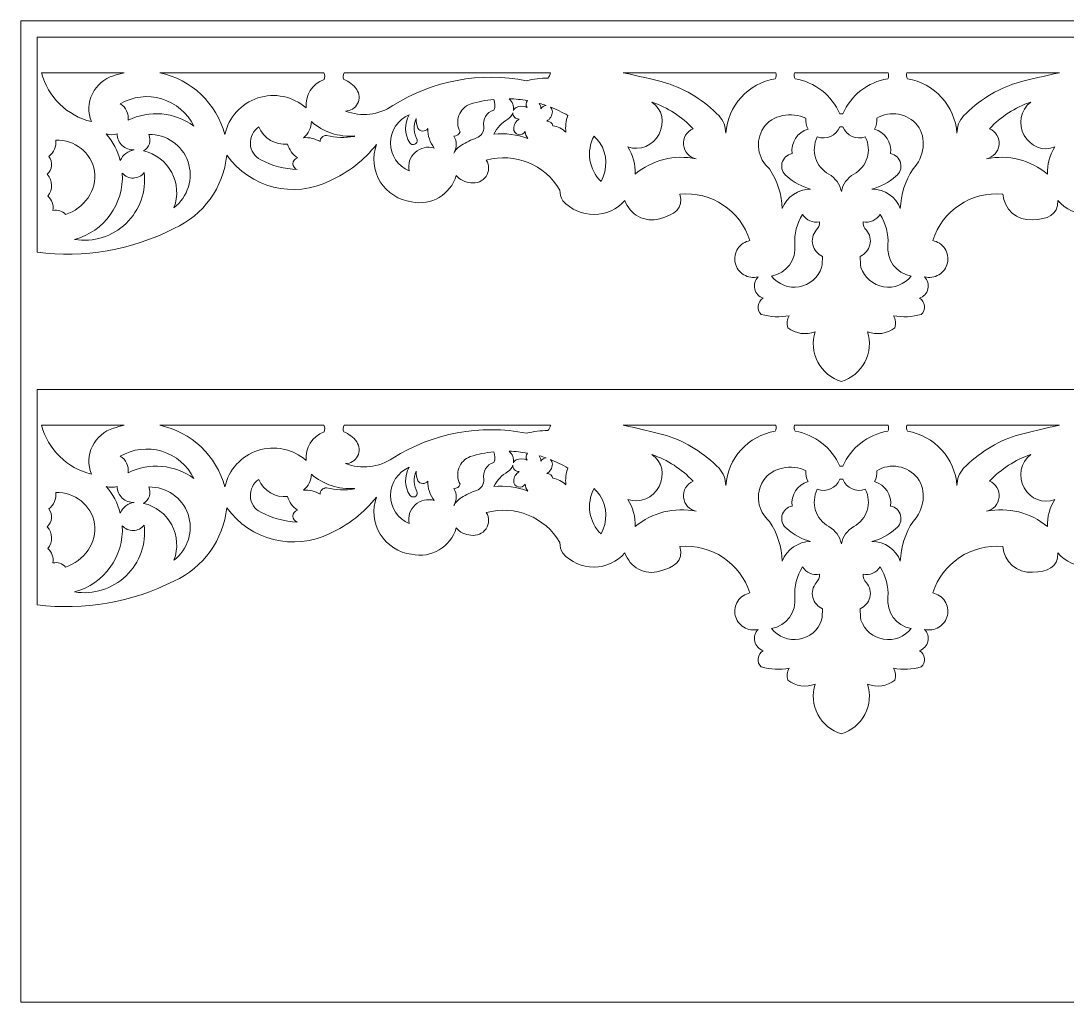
# Model space of a CAD drawing. Header units: millimetres. Extents: x 4871 to 5115, y 2124 to 2384.
# Drawn here: x 4871 to 5001, y 2261.8 to 2383.8 of the extents above; entities that cross this region are included whole.
import ezdxf

# ---------------------------------------------------------------- set-up
doc = ezdxf.new("R2010")
doc.units = ezdxf.units.MM
doc.header["$MEASUREMENT"] = 0
doc.layers.add('SITARA ALL', color=18, linetype='Continuous', true_color=0x000000)

msp = doc.modelspace()

# ---------------------------------------------------------------- linework, layer by layer
at = {"layer": 'SITARA ALL', "lineweight": 9}
for points, knots in [([(4870.97, 2383.82), (4870.97, 2383.82), (5114.97, 2383.82), (5114.97, 2383.82), (5114.97, 2383.82), (5114.97, 2261.82), (5114.97, 2261.82), (5114.97, 2261.82), (4870.97, 2261.82), (4870.97, 2261.82), (4870.97, 2261.82), (4870.97, 2383.82), (4870.97, 2383.82)], [0, 0, 0, 0, 0.25, 0.25, 0.25, 0.5, 0.5, 0.5, 0.75, 0.75, 0.75, 1, 1, 1, 1]), ([(5072.97, 2381.82), (5072.97, 2381.82), (4972.97, 2381.82), (4972.97, 2381.82), (4972.97, 2381.82), (4872.97, 2381.82), (4872.97, 2381.82), (4872.97, 2381.82), (4872.97, 2355.05), (4872.97, 2355.05), (4878.81, 2354.3), (4884.74, 2355.32), (4889.99, 2358), (4893.65, 2359.65), (4896.15, 2363.12), (4896.56, 2367.12), (4899.48, 2363.06), (4904.9, 2361.7), (4909.38, 2363.93), (4911.65, 2364.95), (4913.63, 2366.5), (4915.17, 2368.45), (4914.62, 2366.92), (4914.79, 2365.22), (4915.65, 2363.83), (4916.5, 2362.45), (4917.93, 2361.53), (4919.54, 2361.33), (4921.97, 2360.8), (4924.39, 2362.23), (4925.09, 2364.61), (4925.54, 2364.06), (4926.21, 2363.74), (4926.92, 2363.71), (4927.64, 2363.58), (4928.38, 2363.89), (4928.79, 2364.49), (4929.2, 2365.1), (4929.22, 2365.88), (4928.83, 2366.5), (4932.37, 2367.49), (4936.13, 2365.96), (4937.98, 2362.79), (4937.98, 2362.32), (4938.1, 2361.86), (4938.34, 2361.46), (4939.33, 2360.36), (4940.74, 2359.74), (4942.22, 2359.75), (4943.7, 2359.76), (4945.09, 2360.4), (4946.07, 2361.51), (4946.65, 2359.71), (4948.56, 2358.69), (4950.38, 2359.22), (4952.2, 2359.74), (4953.37, 2360.45), (4952.9, 2362.29), (4956.8, 2362.65), (4960.42, 2360.24), (4961.61, 2356.51), (4960.99, 2356.4), (4960.44, 2356.04), (4960.1, 2355.51), (4959.75, 2354.99), (4959.63, 2354.34), (4959.77, 2353.73), (4959.91, 2353.12), (4960.29, 2352.58), (4960.83, 2352.26), (4961.37, 2351.93), (4962.01, 2351.84), (4962.62, 2352), (4962.23, 2351.6), (4962.07, 2351.03), (4962.21, 2350.49), (4962.34, 2349.95), (4962.73, 2349.51), (4963.26, 2349.34), (4962.91, 2349.14), (4962.67, 2348.79), (4962.62, 2348.39), (4962.57, 2347.99), (4962.72, 2347.59), (4963.02, 2347.32), (4964.15, 2347.01), (4965.34, 2346.95), (4966.49, 2347.16), (4966.21, 2346.72), (4966.15, 2346.17), (4966.32, 2345.68), (4967.28, 2344.92), (4968.56, 2344.73), (4969.7, 2345.18), (4969.3, 2343.93), (4969.42, 2342.57), (4970.04, 2341.4), (4970.65, 2340.24), (4971.7, 2339.37), (4972.97, 2339), (4974.23, 2339.38), (4975.28, 2340.24), (4975.9, 2341.41), (4976.51, 2342.57), (4976.64, 2343.93), (4976.24, 2345.18), (4977.37, 2344.73), (4978.66, 2344.92), (4979.61, 2345.68), (4979.78, 2346.17), (4979.72, 2346.72), (4979.45, 2347.16), (4980.6, 2346.95), (4981.78, 2347.01), (4982.91, 2347.32), (4983.21, 2347.59), (4983.36, 2347.99), (4983.31, 2348.39), (4983.27, 2348.79), (4983.03, 2349.14), (4982.67, 2349.34), (4983.2, 2349.51), (4983.6, 2349.95), (4983.73, 2350.49), (4983.86, 2351.04), (4983.7, 2351.6), (4983.31, 2352), (4983.92, 2351.84), (4984.57, 2351.93), (4985.11, 2352.26), (4985.65, 2352.59), (4986.03, 2353.12), (4986.16, 2353.73), (4986.3, 2354.34), (4986.18, 2354.99), (4985.84, 2355.51), (4985.49, 2356.04), (4984.94, 2356.4), (4984.33, 2356.51), (4985.51, 2360.24), (4989.14, 2362.64), (4993.03, 2362.29), (4993.19, 2360.4), (4994.82, 2358.98), (4996.72, 2359.08), (4998.61, 2359.19), (4999.91, 2359.62), (4999.87, 2361.51), (5000.84, 2360.4), (5002.24, 2359.76), (5003.72, 2359.75), (5005.2, 2359.74), (5006.61, 2360.36), (5007.6, 2361.46), (5007.83, 2361.86), (5007.96, 2362.32), (5007.96, 2362.79), (5009.8, 2365.96), (5013.57, 2367.49), (5017.1, 2366.5), (5016.72, 2365.88), (5016.74, 2365.09), (5017.15, 2364.48), (5017.57, 2363.88), (5018.29, 2363.58), (5019.01, 2363.71), (5019.72, 2363.74), (5020.39, 2364.06), (5020.85, 2364.61), (5021.55, 2362.23), (5023.97, 2360.79), (5026.39, 2361.33), (5028, 2361.53), (5029.44, 2362.46), (5030.29, 2363.84), (5031.14, 2365.23), (5031.32, 2366.92), (5030.77, 2368.45), (5032.3, 2366.5), (5034.29, 2364.95), (5036.55, 2363.93), (5041.04, 2361.71), (5046.46, 2363.05), (5049.38, 2367.12), (5049.78, 2363.12), (5052.28, 2359.65), (5055.95, 2358), (5061.19, 2355.32), (5067.13, 2354.3), (5072.97, 2355.05), (5072.97, 2355.05), (5072.97, 2381.82), (5072.97, 2381.82)], [0, 0, 0, 0, 0.015625, 0.015625, 0.015625, 0.03125, 0.03125, 0.03125, 0.046875, 0.046875, 0.046875, 0.0625, 0.0625, 0.0625, 0.078125, 0.078125, 0.078125, 0.09375, 0.09375, 0.09375, 0.109375, 0.109375, 0.109375, 0.125, 0.125, 0.125, 0.140625, 0.140625, 0.140625, 0.15625, 0.15625, 0.15625, 0.171875, 0.171875, 0.171875, 0.1875, 0.1875, 0.1875, 0.203125, 0.203125, 0.203125, 0.21875, 0.21875, 0.21875, 0.234375, 0.234375, 0.234375, 0.25, 0.25, 0.25, 0.265625, 0.265625, 0.265625, 0.28125, 0.28125, 0.28125, 0.296875, 0.296875, 0.296875, 0.3125, 0.3125, 0.3125, 0.328125, 0.328125, 0.328125, 0.34375, 0.34375, 0.34375, 0.359375, 0.359375, 0.359375, 0.375, 0.375, 0.375, 0.390625, 0.390625, 0.390625, 0.40625, 0.40625, 0.40625, 0.421875, 0.421875, 0.421875, 0.4375, 0.4375, 0.4375, 0.453125, 0.453125, 0.453125, 0.46875, 0.46875, 0.46875, 0.484375, 0.484375, 0.484375, 0.5, 0.5, 0.5, 0.515625, 0.515625, 0.515625, 0.53125, 0.53125, 0.53125, 0.546875, 0.546875, 0.546875, 0.5625, 0.5625, 0.5625, 0.578125, 0.578125, 0.578125, 0.59375, 0.59375, 0.59375, 0.609375, 0.609375, 0.609375, 0.625, 0.625, 0.625, 0.640625, 0.640625, 0.640625, 0.65625, 0.65625, 0.65625, 0.671875, 0.671875, 0.671875, 0.6875, 0.6875, 0.6875, 0.703125, 0.703125, 0.703125, 0.71875, 0.71875, 0.71875, 0.734375, 0.734375, 0.734375, 0.75, 0.75, 0.75, 0.765625, 0.765625, 0.765625, 0.78125, 0.78125, 0.78125, 0.796875, 0.796875, 0.796875, 0.8125, 0.8125, 0.8125, 0.828125, 0.828125, 0.828125, 0.84375, 0.84375, 0.84375, 0.859375, 0.859375, 0.859375, 0.875, 0.875, 0.875, 0.890625, 0.890625, 0.890625, 0.90625, 0.90625, 0.90625, 0.921875, 0.921875, 0.921875, 0.9375, 0.9375, 0.9375, 0.953125, 0.953125, 0.953125, 0.96875, 0.96875, 0.96875, 0.984375, 0.984375, 0.984375, 1, 1, 1, 1]), ([(4883.79, 2377.37), (4883.35, 2377.27), (4882.91, 2377.15), (4882.48, 2377), (4881.32, 2376.66), (4880.37, 2375.84), (4879.85, 2374.76), (4879.32, 2373.67), (4879.28, 2372.42), (4879.73, 2371.3), (4876.71, 2372.02), (4874.32, 2374.36), (4873.53, 2377.37), (4873.53, 2377.37), (4883.79, 2377.37), (4883.79, 2377.37)], [0, 0, 0, 0, 0.2, 0.2, 0.2, 0.4, 0.4, 0.4, 0.6, 0.6, 0.6, 0.8, 0.8, 0.8, 1, 1, 1, 1]), ([(4908.66, 2376.55), (4907.2, 2376), (4906.28, 2374.56), (4906.42, 2373), (4904.78, 2374.45), (4902.49, 2374.92), (4900.42, 2374.24), (4898.34, 2373.55), (4896.79, 2371.84), (4896.33, 2369.71), (4895.28, 2373.58), (4892.16, 2376.54), (4888.23, 2377.37), (4888.23, 2377.37), (4908.61, 2377.37), (4908.61, 2377.37), (4908.77, 2377.13), (4908.79, 2376.81), (4908.66, 2376.55)], [0, 0, 0, 0, 0.166667, 0.166667, 0.166667, 0.333333, 0.333333, 0.333333, 0.5, 0.5, 0.5, 0.666667, 0.666667, 0.666667, 0.833333, 0.833333, 0.833333, 1, 1, 1, 1]), ([(4936.49, 2376.71), (4935.59, 2376.71), (4934.69, 2376.6), (4933.82, 2376.39), (4928.09, 2377.52), (4922.15, 2376.41), (4917.22, 2373.3), (4915.48, 2372.12), (4913.27, 2371.86), (4911.31, 2372.61), (4911.95, 2372.61), (4912.54, 2372.97), (4912.83, 2373.54), (4913.13, 2374.11), (4913.08, 2374.79), (4912.71, 2375.31), (4912.31, 2375.88), (4911.75, 2376.31), (4911.1, 2376.55), (4910.97, 2376.81), (4910.99, 2377.13), (4911.16, 2377.37), (4911.16, 2377.37), (4936.82, 2377.37), (4936.82, 2377.37), (4936.78, 2377.12), (4936.66, 2376.89), (4936.49, 2376.71)], [0, 0, 0, 0, 0.111111, 0.111111, 0.111111, 0.222222, 0.222222, 0.222222, 0.333333, 0.333333, 0.333333, 0.444444, 0.444444, 0.444444, 0.555556, 0.555556, 0.555556, 0.666667, 0.666667, 0.666667, 0.777778, 0.777778, 0.777778, 0.888889, 0.888889, 0.888889, 1, 1, 1, 1]), ([(4945.86, 2377.37), (4945.86, 2377.37), (4964.81, 2377.37), (4964.81, 2377.37), (4964.92, 2377.13), (4964.9, 2376.85), (4964.76, 2376.63), (4961.39, 2376.07), (4958.84, 2373.27), (4958.6, 2369.86), (4958.6, 2370.66), (4958.3, 2371.43), (4957.77, 2372.02), (4955.95, 2373.89), (4953.71, 2375.29), (4951.24, 2376.1), (4949.45, 2376.57), (4947.66, 2376.99), (4945.86, 2377.37)], [0, 0, 0, 0, 0.166667, 0.166667, 0.166667, 0.333333, 0.333333, 0.333333, 0.5, 0.5, 0.5, 0.666667, 0.666667, 0.666667, 0.833333, 0.833333, 0.833333, 1, 1, 1, 1]), ([(4967.15, 2377.37), (4967.15, 2377.37), (4972.97, 2377.37), (4972.97, 2377.37), (4972.97, 2377.37), (4978.78, 2377.37), (4978.78, 2377.37), (4978.89, 2377.13), (4978.87, 2376.85), (4978.73, 2376.63), (4976.25, 2376.22), (4974.15, 2374.57), (4973.15, 2372.26), (4973.15, 2372.26), (4972.85, 2372.26), (4972.85, 2372.26), (4972.85, 2372.26), (4972.78, 2372.26), (4972.78, 2372.26), (4971.78, 2374.57), (4969.69, 2376.22), (4967.21, 2376.63), (4967.07, 2376.85), (4967.05, 2377.13), (4967.15, 2377.37)], [0, 0, 0, 0, 0.125, 0.125, 0.125, 0.25, 0.25, 0.25, 0.375, 0.375, 0.375, 0.5, 0.5, 0.5, 0.625, 0.625, 0.625, 0.75, 0.75, 0.75, 0.875, 0.875, 0.875, 1, 1, 1, 1]), ([(4981.12, 2377.37), (4981.12, 2377.37), (5000.08, 2377.37), (5000.08, 2377.37), (4998.27, 2376.99), (4996.48, 2376.57), (4994.7, 2376.1), (4992.22, 2375.29), (4989.98, 2373.89), (4988.17, 2372.02), (4987.63, 2371.43), (4987.34, 2370.66), (4987.34, 2369.86), (4987.09, 2373.27), (4984.55, 2376.07), (4981.18, 2376.63), (4981.04, 2376.85), (4981.01, 2377.13), (4981.12, 2377.37)], [0, 0, 0, 0, 0.166667, 0.166667, 0.166667, 0.333333, 0.333333, 0.333333, 0.5, 0.5, 0.5, 0.666667, 0.666667, 0.666667, 0.833333, 0.833333, 0.833333, 1, 1, 1, 1]), ([(4892.46, 2370.75), (4890.09, 2372.5), (4886.95, 2372.77), (4884.3, 2371.48), (4884.41, 2372.29), (4884.02, 2373.1), (4883.32, 2373.52), (4884.88, 2374.43), (4886.75, 2374.65), (4888.49, 2374.13), (4890.22, 2373.61), (4891.66, 2372.38), (4892.46, 2370.75)], [0, 0, 0, 0, 0.25, 0.25, 0.25, 0.5, 0.5, 0.5, 0.75, 0.75, 0.75, 1, 1, 1, 1]), ([(4929.77, 2372.74), (4928.86, 2372.5), (4928.31, 2371.58), (4928.53, 2370.67), (4928.57, 2370.04), (4928.19, 2369.47), (4927.59, 2369.27), (4926.95, 2369.04), (4926.33, 2368.74), (4925.75, 2368.38), (4925.34, 2368.15), (4925.01, 2367.8), (4924.79, 2367.39), (4925.18, 2368.03), (4925.19, 2368.84), (4924.81, 2369.5), (4925.15, 2369.5), (4925.46, 2369.72), (4925.56, 2370.04), (4925.23, 2370.66), (4925.17, 2371.39), (4925.42, 2372.05), (4925.66, 2372.71), (4926.18, 2373.24), (4926.84, 2373.49), (4927.79, 2373.78), (4928.77, 2373.98), (4929.76, 2374.07), (4929.94, 2373.65), (4929.95, 2373.16), (4929.77, 2372.74)], [0, 0, 0, 0, 0.1, 0.1, 0.1, 0.2, 0.2, 0.2, 0.3, 0.3, 0.3, 0.4, 0.4, 0.4, 0.5, 0.5, 0.5, 0.6, 0.6, 0.6, 0.7, 0.7, 0.7, 0.8, 0.8, 0.8, 0.9, 0.9, 0.9, 1, 1, 1, 1]), ([(4933.94, 2373.91), (4933.74, 2373.66), (4933.72, 2373.31), (4933.89, 2373.04), (4933.46, 2373.26), (4932.96, 2373.26), (4932.53, 2373.05), (4932.39, 2372.97), (4932.28, 2372.85), (4932.21, 2372.7), (4932.28, 2373.24), (4932.08, 2373.79), (4931.67, 2374.14), (4932.44, 2374.12), (4933.19, 2374.05), (4933.94, 2373.91)], [0, 0, 0, 0, 0.2, 0.2, 0.2, 0.4, 0.4, 0.4, 0.6, 0.6, 0.6, 0.8, 0.8, 0.8, 1, 1, 1, 1]), ([(4936.26, 2373.31), (4935.99, 2373.3), (4935.74, 2373.15), (4935.61, 2372.91), (4935.6, 2373.14), (4935.53, 2373.37), (4935.42, 2373.57), (4935.7, 2373.49), (4935.98, 2373.4), (4936.26, 2373.31)], [0, 0, 0, 0, 0.333333, 0.333333, 0.333333, 0.666667, 0.666667, 0.666667, 1, 1, 1, 1]), ([(4938.97, 2372.06), (4938.72, 2371.39), (4938.64, 2370.68), (4938.72, 2369.98), (4938.28, 2370.41), (4937.72, 2370.69), (4937.11, 2370.79), (4937.02, 2371.13), (4936.71, 2371.36), (4936.35, 2371.36), (4936.76, 2371.62), (4937.01, 2372.05), (4937.04, 2372.53), (4937.05, 2372.75), (4936.96, 2372.96), (4936.79, 2373.11), (4937.54, 2372.82), (4938.27, 2372.47), (4938.97, 2372.06)], [0, 0, 0, 0, 0.166667, 0.166667, 0.166667, 0.333333, 0.333333, 0.333333, 0.5, 0.5, 0.5, 0.666667, 0.666667, 0.666667, 0.833333, 0.833333, 0.833333, 1, 1, 1, 1]), ([(4949.41, 2373.73), (4951.36, 2373.06), (4953.12, 2371.93), (4954.53, 2370.42), (4953.74, 2370.08), (4953.26, 2369.25), (4953.36, 2368.4), (4953.45, 2367.54), (4954.07, 2366.84), (4954.92, 2366.68), (4952.23, 2367.23), (4949.44, 2366.53), (4947.32, 2364.78), (4947.38, 2365.97), (4947.07, 2367.16), (4946.41, 2368.16), (4947.93, 2367.64), (4949.6, 2368.32), (4950.32, 2369.76), (4951.04, 2371.2), (4950.74, 2372.83), (4949.41, 2373.73)], [0, 0, 0, 0, 0.142857, 0.142857, 0.142857, 0.285714, 0.285714, 0.285714, 0.428571, 0.428571, 0.428571, 0.571429, 0.571429, 0.571429, 0.714286, 0.714286, 0.714286, 0.857143, 0.857143, 0.857143, 1, 1, 1, 1]), ([(4968.56, 2371.72), (4968.51, 2371.25), (4968.61, 2370.78), (4968.84, 2370.37), (4967.51, 2369.99), (4966.66, 2368.69), (4966.85, 2367.32), (4966.23, 2367.22), (4965.73, 2366.74), (4965.59, 2366.13), (4965.45, 2365.51), (4965.68, 2364.88), (4966.2, 2364.51), (4967.04, 2363.75), (4968.06, 2363.2), (4969.15, 2362.91), (4967.59, 2362.91), (4966.19, 2361.94), (4965.63, 2360.48), (4965.56, 2362.24), (4965.01, 2363.95), (4964.04, 2365.43), (4962.54, 2366.69), (4962.22, 2368.87), (4963.28, 2370.51), (4964.35, 2372.15), (4966.8, 2372.57), (4968.56, 2371.72)], [0, 0, 0, 0, 0.111111, 0.111111, 0.111111, 0.222222, 0.222222, 0.222222, 0.333333, 0.333333, 0.333333, 0.444444, 0.444444, 0.444444, 0.555556, 0.555556, 0.555556, 0.666667, 0.666667, 0.666667, 0.777778, 0.777778, 0.777778, 0.888889, 0.888889, 0.888889, 1, 1, 1, 1]), ([(4977.09, 2370.37), (4977.33, 2370.78), (4977.42, 2371.25), (4977.37, 2371.72), (4979.04, 2372.74), (4981.21, 2372.35), (4982.43, 2370.82), (4983.65, 2369.29), (4983.26, 2366.83), (4981.89, 2365.43), (4980.92, 2363.95), (4980.37, 2362.24), (4980.3, 2360.48), (4979.75, 2361.94), (4978.35, 2362.91), (4976.78, 2362.91), (4977.88, 2363.2), (4978.89, 2363.75), (4979.73, 2364.51), (4980.25, 2364.88), (4980.49, 2365.52), (4980.34, 2366.14), (4980.2, 2366.75), (4979.71, 2367.22), (4979.08, 2367.32), (4979.27, 2368.69), (4978.42, 2369.99), (4977.09, 2370.37)], [0, 0, 0, 0, 0.111111, 0.111111, 0.111111, 0.222222, 0.222222, 0.222222, 0.333333, 0.333333, 0.333333, 0.444444, 0.444444, 0.444444, 0.555556, 0.555556, 0.555556, 0.666667, 0.666667, 0.666667, 0.777778, 0.777778, 0.777778, 0.888889, 0.888889, 0.888889, 1, 1, 1, 1]), ([(4991.4, 2370.42), (4992.81, 2371.93), (4994.57, 2373.06), (4996.52, 2373.73), (4995.25, 2372.75), (4994.9, 2370.98), (4995.71, 2369.59), (4996.51, 2368.2), (4998.04, 2367.54), (4999.52, 2368.16), (4998.87, 2367.16), (4998.55, 2365.97), (4998.61, 2364.78), (4996.5, 2366.53), (4993.71, 2367.23), (4991.02, 2366.68), (4991.86, 2366.85), (4992.5, 2367.56), (4992.58, 2368.42), (4992.66, 2369.28), (4992.2, 2370.09), (4991.4, 2370.42)], [0, 0, 0, 0, 0.142857, 0.142857, 0.142857, 0.285714, 0.285714, 0.285714, 0.428571, 0.428571, 0.428571, 0.571429, 0.571429, 0.571429, 0.714286, 0.714286, 0.714286, 0.857143, 0.857143, 0.857143, 1, 1, 1, 1]), ([(4912.44, 2369.52), (4912.44, 2369.52), (4912.44, 2369.45), (4912.44, 2369.45), (4911.28, 2369.27), (4910.1, 2369.31), (4908.97, 2369.58), (4908.76, 2369.59), (4908.55, 2369.51), (4908.4, 2369.36), (4908.25, 2369.22), (4908.17, 2369.02), (4908.17, 2368.81), (4907.55, 2369.18), (4906.82, 2369.36), (4906.1, 2369.3), (4906.72, 2369.78), (4907.08, 2370.52), (4907.08, 2371.3), (4908.55, 2370), (4910.48, 2369.36), (4912.44, 2369.52)], [0, 0, 0, 0, 0.142857, 0.142857, 0.142857, 0.285714, 0.285714, 0.285714, 0.428571, 0.428571, 0.428571, 0.571429, 0.571429, 0.571429, 0.714286, 0.714286, 0.714286, 0.857143, 0.857143, 0.857143, 1, 1, 1, 1]), ([(4922.36, 2368.01), (4921.53, 2368.26), (4920.62, 2368.06), (4919.98, 2367.47), (4919.34, 2366.89), (4919.05, 2366.02), (4919.23, 2365.17), (4917.82, 2365.76), (4916.91, 2367.13), (4916.91, 2368.65), (4916.91, 2370.17), (4917.85, 2371.56), (4919.25, 2372.14), (4918.62, 2371.07), (4918.64, 2369.73), (4919.31, 2368.68), (4919.45, 2368.48), (4919.7, 2368.4), (4919.93, 2368.49), (4920.15, 2368.57), (4920.29, 2368.79), (4920.25, 2369.03), (4919.79, 2369.84), (4919.74, 2370.81), (4920.1, 2371.67), (4920.1, 2371.26), (4920.17, 2370.85), (4920.32, 2370.47), (4920.45, 2370.26), (4920.67, 2370.13), (4920.92, 2370.12), (4921.16, 2370.12), (4921.39, 2370.23), (4921.54, 2370.43), (4921.54, 2369.55), (4921.82, 2368.7), (4922.36, 2368.01)], [0, 0, 0, 0, 0.083333, 0.083333, 0.083333, 0.166667, 0.166667, 0.166667, 0.25, 0.25, 0.25, 0.333333, 0.333333, 0.333333, 0.416667, 0.416667, 0.416667, 0.5, 0.5, 0.5, 0.583333, 0.583333, 0.583333, 0.666667, 0.666667, 0.666667, 0.75, 0.75, 0.75, 0.833333, 0.833333, 0.833333, 0.916667, 0.916667, 0.916667, 1, 1, 1, 1]), ([(4933.66, 2370.06), (4933.68, 2369.75), (4933.79, 2369.44), (4933.99, 2369.2), (4932.65, 2369.7), (4931.2, 2369.89), (4929.77, 2369.75), (4930.15, 2370.53), (4930.76, 2371.18), (4931.52, 2371.6), (4931.8, 2371.8), (4932.02, 2372.08), (4932.13, 2372.41), (4932.13, 2372.2), (4932.21, 2371.99), (4932.35, 2371.84), (4932.5, 2371.69), (4932.71, 2371.61), (4932.92, 2371.62), (4932.51, 2371.36), (4932.26, 2370.92), (4932.23, 2370.45), (4932.22, 2370.09), (4932.46, 2369.78), (4932.8, 2369.7), (4933.15, 2369.61), (4933.5, 2369.75), (4933.66, 2370.06)], [0, 0, 0, 0, 0.111111, 0.111111, 0.111111, 0.222222, 0.222222, 0.222222, 0.333333, 0.333333, 0.333333, 0.444444, 0.444444, 0.444444, 0.555556, 0.555556, 0.555556, 0.666667, 0.666667, 0.666667, 0.777778, 0.777778, 0.777778, 0.888889, 0.888889, 0.888889, 1, 1, 1, 1]), ([(4905.34, 2366.8), (4905.02, 2366.7), (4904.8, 2366.41), (4904.79, 2366.07), (4904.79, 2365.74), (4904.99, 2365.44), (4905.31, 2365.34), (4903.73, 2365.4), (4902.19, 2365.82), (4900.79, 2366.56), (4900.03, 2366.94), (4899.54, 2367.69), (4899.49, 2368.53), (4899.44, 2369.38), (4899.85, 2370.19), (4900.56, 2370.65), (4901.13, 2369.21), (4902.59, 2368.33), (4904.13, 2368.51), (4904.32, 2367.82), (4904.75, 2367.22), (4905.34, 2366.8)], [0, 0, 0, 0, 0.142857, 0.142857, 0.142857, 0.285714, 0.285714, 0.285714, 0.428571, 0.428571, 0.428571, 0.571429, 0.571429, 0.571429, 0.714286, 0.714286, 0.714286, 0.857143, 0.857143, 0.857143, 1, 1, 1, 1]), ([(4969.98, 2369.41), (4971.1, 2368.99), (4972.34, 2369.54), (4972.78, 2370.65), (4972.78, 2370.65), (4973.16, 2370.65), (4973.16, 2370.65), (4973.6, 2369.54), (4974.84, 2368.99), (4975.95, 2369.41), (4976.81, 2367.73), (4976.16, 2365.67), (4974.51, 2364.77), (4973.71, 2364.31), (4973.14, 2363.52), (4972.97, 2362.61), (4972.79, 2363.52), (4972.23, 2364.31), (4971.43, 2364.77), (4969.77, 2365.67), (4969.13, 2367.72), (4969.98, 2369.41)], [0, 0, 0, 0, 0.142857, 0.142857, 0.142857, 0.285714, 0.285714, 0.285714, 0.428571, 0.428571, 0.428571, 0.571429, 0.571429, 0.571429, 0.714286, 0.714286, 0.714286, 0.857143, 0.857143, 0.857143, 1, 1, 1, 1]), ([(4876.52, 2359.75), (4876.13, 2360.19), (4875.52, 2360.39), (4874.95, 2360.25), (4875.06, 2360.92), (4874.82, 2361.61), (4874.3, 2362.05), (4874.97, 2362.84), (4874.94, 2364), (4874.22, 2364.75), (4874.87, 2365.31), (4874.97, 2366.28), (4874.44, 2366.97), (4875.06, 2367.45), (4875.38, 2368.22), (4875.3, 2369), (4877.65, 2369.1), (4879.71, 2367.45), (4880.12, 2365.13), (4880.53, 2362.82), (4878.76, 2360.45), (4876.52, 2359.75)], [0, 0, 0, 0, 0.142857, 0.142857, 0.142857, 0.285714, 0.285714, 0.285714, 0.428571, 0.428571, 0.428571, 0.571429, 0.571429, 0.571429, 0.714286, 0.714286, 0.714286, 0.857143, 0.857143, 0.857143, 1, 1, 1, 1]), ([(4885.05, 2367.79), (4884.29, 2367.67), (4883.63, 2367.17), (4883.32, 2366.46), (4883, 2367.69), (4882.4, 2368.83), (4881.55, 2369.78), (4882, 2369.62), (4882.48, 2369.62), (4882.93, 2369.78), (4882.93, 2369.23), (4883.16, 2368.7), (4883.57, 2368.33), (4883.97, 2367.95), (4884.5, 2367.76), (4885.05, 2367.79)], [0, 0, 0, 0, 0.2, 0.2, 0.2, 0.4, 0.4, 0.4, 0.6, 0.6, 0.6, 0.8, 0.8, 0.8, 1, 1, 1, 1]), ([(4889.99, 2360.6), (4890.54, 2362.03), (4890.44, 2363.64), (4889.71, 2364.99), (4888.99, 2366.35), (4887.72, 2367.32), (4886.22, 2367.66), (4886.93, 2368.07), (4887.21, 2368.95), (4886.86, 2369.7), (4889.05, 2369.74), (4891.02, 2368.38), (4891.74, 2366.32), (4892.46, 2364.25), (4891.72, 2361.92), (4889.99, 2360.6)], [0, 0, 0, 0, 0.2, 0.2, 0.2, 0.4, 0.4, 0.4, 0.6, 0.6, 0.6, 0.8, 0.8, 0.8, 1, 1, 1, 1]), ([(4942.22, 2369.5), (4942.47, 2369.23), (4942.72, 2368.96), (4942.95, 2368.67), (4943.88, 2367.22), (4943.94, 2365.37), (4943.1, 2363.86), (4941.59, 2365.33), (4941.22, 2367.63), (4942.22, 2369.5)], [0, 0, 0, 0, 0.333333, 0.333333, 0.333333, 0.666667, 0.666667, 0.666667, 1, 1, 1, 1]), ([(4886.29, 2364.96), (4886.57, 2362.62), (4885.74, 2360.28), (4884.04, 2358.65), (4882.34, 2357.01), (4879.96, 2356.28), (4877.63, 2356.65), (4881.31, 2357.65), (4883.79, 2361.08), (4883.57, 2364.89), (4883.92, 2364.49), (4884.42, 2364.27), (4884.95, 2364.28), (4885.48, 2364.3), (4885.97, 2364.55), (4886.29, 2364.96)], [0, 0, 0, 0, 0.2, 0.2, 0.2, 0.4, 0.4, 0.4, 0.6, 0.6, 0.6, 0.8, 0.8, 0.8, 1, 1, 1, 1]), ([(4968.15, 2359.76), (4968.59, 2359.04), (4969.44, 2358.67), (4970.26, 2358.85), (4970.27, 2358.46), (4970.12, 2358.07), (4969.84, 2357.79), (4969.42, 2357.29), (4969.26, 2356.61), (4969.42, 2355.97), (4969.58, 2355.32), (4970.03, 2354.8), (4970.64, 2354.55), (4970.63, 2354.08), (4970.59, 2353.62), (4970.52, 2353.15), (4970.1, 2351.9), (4969.02, 2350.99), (4967.72, 2350.77), (4966.43, 2350.54), (4965.1, 2351.06), (4964.28, 2352.09), (4966.14, 2352.42), (4967.41, 2354.14), (4967.18, 2356.01), (4967.09, 2357.33), (4967.43, 2358.64), (4968.15, 2359.76)], [0, 0, 0, 0, 0.111111, 0.111111, 0.111111, 0.222222, 0.222222, 0.222222, 0.333333, 0.333333, 0.333333, 0.444444, 0.444444, 0.444444, 0.555556, 0.555556, 0.555556, 0.666667, 0.666667, 0.666667, 0.777778, 0.777778, 0.777778, 0.888889, 0.888889, 0.888889, 1, 1, 1, 1]), ([(4975.67, 2358.85), (4976.5, 2358.68), (4977.34, 2359.04), (4977.78, 2359.76), (4978.5, 2358.64), (4978.84, 2357.33), (4978.76, 2356.01), (4978.53, 2354.14), (4979.8, 2352.42), (4981.65, 2352.09), (4980.84, 2351.06), (4979.52, 2350.55), (4978.22, 2350.76), (4976.92, 2350.98), (4975.84, 2351.91), (4975.41, 2353.15), (4975.35, 2353.62), (4975.31, 2354.08), (4975.29, 2354.55), (4975.9, 2354.8), (4976.36, 2355.33), (4976.52, 2355.97), (4976.68, 2356.61), (4976.52, 2357.29), (4976.09, 2357.79), (4975.81, 2358.07), (4975.66, 2358.46), (4975.67, 2358.85)], [0, 0, 0, 0, 0.111111, 0.111111, 0.111111, 0.222222, 0.222222, 0.222222, 0.333333, 0.333333, 0.333333, 0.444444, 0.444444, 0.444444, 0.555556, 0.555556, 0.555556, 0.666667, 0.666667, 0.666667, 0.777778, 0.777778, 0.777778, 0.888889, 0.888889, 0.888889, 1, 1, 1, 1]), ([(5072.97, 2338), (5072.97, 2338), (4972.97, 2338), (4972.97, 2338), (4972.97, 2338), (4872.97, 2338), (4872.97, 2338), (4872.97, 2338), (4872.97, 2311.23), (4872.97, 2311.23), (4878.81, 2310.47), (4884.74, 2311.5), (4889.99, 2314.17), (4893.65, 2315.82), (4896.15, 2319.3), (4896.56, 2323.29), (4899.48, 2319.23), (4904.9, 2317.88), (4909.38, 2320.1), (4911.65, 2321.12), (4913.63, 2322.67), (4915.17, 2324.62), (4914.62, 2323.09), (4914.79, 2321.39), (4915.65, 2320.01), (4916.5, 2318.62), (4917.93, 2317.7), (4919.54, 2317.5), (4921.97, 2316.97), (4924.39, 2318.4), (4925.09, 2320.78), (4925.54, 2320.24), (4926.21, 2319.91), (4926.92, 2319.89), (4927.64, 2319.75), (4928.38, 2320.06), (4928.79, 2320.67), (4929.2, 2321.27), (4929.22, 2322.06), (4928.83, 2322.68), (4932.37, 2323.67), (4936.13, 2322.14), (4937.98, 2318.96), (4937.98, 2318.49), (4938.1, 2318.03), (4938.34, 2317.63), (4939.33, 2316.53), (4940.74, 2315.91), (4942.22, 2315.92), (4943.7, 2315.93), (4945.09, 2316.57), (4946.07, 2317.68), (4946.65, 2315.88), (4948.56, 2314.87), (4950.38, 2315.39), (4952.2, 2315.91), (4953.37, 2316.62), (4952.9, 2318.46), (4956.8, 2318.82), (4960.42, 2316.41), (4961.61, 2312.69), (4960.99, 2312.57), (4960.44, 2312.21), (4960.1, 2311.68), (4959.75, 2311.16), (4959.63, 2310.52), (4959.77, 2309.9), (4959.91, 2309.29), (4960.29, 2308.76), (4960.83, 2308.43), (4961.37, 2308.11), (4962.01, 2308.01), (4962.62, 2308.17), (4962.23, 2307.78), (4962.07, 2307.2), (4962.21, 2306.66), (4962.34, 2306.12), (4962.73, 2305.69), (4963.26, 2305.51), (4962.91, 2305.32), (4962.67, 2304.96), (4962.62, 2304.56), (4962.57, 2304.16), (4962.72, 2303.76), (4963.02, 2303.49), (4964.15, 2303.18), (4965.34, 2303.13), (4966.49, 2303.33), (4966.21, 2302.89), (4966.15, 2302.35), (4966.32, 2301.85), (4967.28, 2301.09), (4968.56, 2300.9), (4969.7, 2301.36), (4969.3, 2300.1), (4969.42, 2298.74), (4970.04, 2297.58), (4970.65, 2296.41), (4971.7, 2295.55), (4972.97, 2295.17), (4974.23, 2295.55), (4975.28, 2296.42), (4975.9, 2297.58), (4976.51, 2298.75), (4976.64, 2300.1), (4976.24, 2301.36), (4977.37, 2300.9), (4978.66, 2301.09), (4979.61, 2301.85), (4979.78, 2302.35), (4979.72, 2302.89), (4979.45, 2303.33), (4980.6, 2303.13), (4981.78, 2303.18), (4982.91, 2303.49), (4983.21, 2303.76), (4983.36, 2304.16), (4983.31, 2304.56), (4983.27, 2304.97), (4983.03, 2305.32), (4982.67, 2305.51), (4983.2, 2305.69), (4983.6, 2306.13), (4983.73, 2306.67), (4983.86, 2307.21), (4983.7, 2307.78), (4983.31, 2308.17), (4983.92, 2308.01), (4984.57, 2308.11), (4985.11, 2308.43), (4985.65, 2308.76), (4986.03, 2309.29), (4986.16, 2309.9), (4986.3, 2310.52), (4986.18, 2311.16), (4985.84, 2311.69), (4985.49, 2312.21), (4984.94, 2312.57), (4984.33, 2312.69), (4985.51, 2316.42), (4989.14, 2318.82), (4993.03, 2318.46), (4993.19, 2316.57), (4994.82, 2315.16), (4996.72, 2315.26), (4998.61, 2315.36), (4999.91, 2315.79), (4999.87, 2317.68), (5000.84, 2316.57), (5002.24, 2315.93), (5003.72, 2315.92), (5005.2, 2315.91), (5006.61, 2316.53), (5007.6, 2317.63), (5007.83, 2318.03), (5007.96, 2318.49), (5007.96, 2318.96), (5009.8, 2322.14), (5013.57, 2323.67), (5017.1, 2322.68), (5016.72, 2322.05), (5016.74, 2321.26), (5017.15, 2320.66), (5017.57, 2320.05), (5018.29, 2319.75), (5019.01, 2319.89), (5019.72, 2319.91), (5020.39, 2320.24), (5020.85, 2320.78), (5021.55, 2318.4), (5023.97, 2316.97), (5026.39, 2317.5), (5028, 2317.7), (5029.44, 2318.63), (5030.29, 2320.02), (5031.14, 2321.4), (5031.32, 2323.09), (5030.77, 2324.62), (5032.3, 2322.67), (5034.29, 2321.12), (5036.55, 2320.1), (5041.04, 2317.88), (5046.46, 2319.23), (5049.38, 2323.29), (5049.78, 2319.3), (5052.28, 2315.82), (5055.95, 2314.17), (5061.19, 2311.5), (5067.13, 2310.47), (5072.97, 2311.23), (5072.97, 2311.23), (5072.97, 2338), (5072.97, 2338)], [0, 0, 0, 0, 0.015625, 0.015625, 0.015625, 0.03125, 0.03125, 0.03125, 0.046875, 0.046875, 0.046875, 0.0625, 0.0625, 0.0625, 0.078125, 0.078125, 0.078125, 0.09375, 0.09375, 0.09375, 0.109375, 0.109375, 0.109375, 0.125, 0.125, 0.125, 0.140625, 0.140625, 0.140625, 0.15625, 0.15625, 0.15625, 0.171875, 0.171875, 0.171875, 0.1875, 0.1875, 0.1875, 0.203125, 0.203125, 0.203125, 0.21875, 0.21875, 0.21875, 0.234375, 0.234375, 0.234375, 0.25, 0.25, 0.25, 0.265625, 0.265625, 0.265625, 0.28125, 0.28125, 0.28125, 0.296875, 0.296875, 0.296875, 0.3125, 0.3125, 0.3125, 0.328125, 0.328125, 0.328125, 0.34375, 0.34375, 0.34375, 0.359375, 0.359375, 0.359375, 0.375, 0.375, 0.375, 0.390625, 0.390625, 0.390625, 0.40625, 0.40625, 0.40625, 0.421875, 0.421875, 0.421875, 0.4375, 0.4375, 0.4375, 0.453125, 0.453125, 0.453125, 0.46875, 0.46875, 0.46875, 0.484375, 0.484375, 0.484375, 0.5, 0.5, 0.5, 0.515625, 0.515625, 0.515625, 0.53125, 0.53125, 0.53125, 0.546875, 0.546875, 0.546875, 0.5625, 0.5625, 0.5625, 0.578125, 0.578125, 0.578125, 0.59375, 0.59375, 0.59375, 0.609375, 0.609375, 0.609375, 0.625, 0.625, 0.625, 0.640625, 0.640625, 0.640625, 0.65625, 0.65625, 0.65625, 0.671875, 0.671875, 0.671875, 0.6875, 0.6875, 0.6875, 0.703125, 0.703125, 0.703125, 0.71875, 0.71875, 0.71875, 0.734375, 0.734375, 0.734375, 0.75, 0.75, 0.75, 0.765625, 0.765625, 0.765625, 0.78125, 0.78125, 0.78125, 0.796875, 0.796875, 0.796875, 0.8125, 0.8125, 0.8125, 0.828125, 0.828125, 0.828125, 0.84375, 0.84375, 0.84375, 0.859375, 0.859375, 0.859375, 0.875, 0.875, 0.875, 0.890625, 0.890625, 0.890625, 0.90625, 0.90625, 0.90625, 0.921875, 0.921875, 0.921875, 0.9375, 0.9375, 0.9375, 0.953125, 0.953125, 0.953125, 0.96875, 0.96875, 0.96875, 0.984375, 0.984375, 0.984375, 1, 1, 1, 1]), ([(4883.79, 2333.54), (4883.35, 2333.45), (4882.91, 2333.33), (4882.48, 2333.18), (4881.32, 2332.83), (4880.37, 2332.02), (4879.85, 2330.93), (4879.32, 2329.84), (4879.28, 2328.59), (4879.73, 2327.48), (4876.71, 2328.2), (4874.32, 2330.53), (4873.53, 2333.54), (4873.53, 2333.54), (4883.79, 2333.54), (4883.79, 2333.54)], [0, 0, 0, 0, 0.2, 0.2, 0.2, 0.4, 0.4, 0.4, 0.6, 0.6, 0.6, 0.8, 0.8, 0.8, 1, 1, 1, 1]), ([(4908.66, 2332.73), (4907.2, 2332.18), (4906.28, 2330.73), (4906.42, 2329.18), (4904.78, 2330.62), (4902.49, 2331.09), (4900.42, 2330.41), (4898.34, 2329.73), (4896.79, 2328.02), (4896.33, 2325.88), (4895.28, 2329.75), (4892.16, 2332.71), (4888.23, 2333.54), (4888.23, 2333.54), (4908.61, 2333.54), (4908.61, 2333.54), (4908.77, 2333.3), (4908.79, 2332.99), (4908.66, 2332.73)], [0, 0, 0, 0, 0.166667, 0.166667, 0.166667, 0.333333, 0.333333, 0.333333, 0.5, 0.5, 0.5, 0.666667, 0.666667, 0.666667, 0.833333, 0.833333, 0.833333, 1, 1, 1, 1]), ([(4936.49, 2332.88), (4935.59, 2332.88), (4934.69, 2332.77), (4933.82, 2332.56), (4928.09, 2333.69), (4922.15, 2332.58), (4917.22, 2329.47), (4915.48, 2328.29), (4913.27, 2328.03), (4911.31, 2328.78), (4911.95, 2328.78), (4912.54, 2329.14), (4912.83, 2329.71), (4913.13, 2330.28), (4913.08, 2330.96), (4912.71, 2331.49), (4912.31, 2332.05), (4911.75, 2332.48), (4911.1, 2332.73), (4910.97, 2332.99), (4910.99, 2333.3), (4911.16, 2333.54), (4911.16, 2333.54), (4936.82, 2333.54), (4936.82, 2333.54), (4936.78, 2333.3), (4936.66, 2333.06), (4936.49, 2332.88)], [0, 0, 0, 0, 0.111111, 0.111111, 0.111111, 0.222222, 0.222222, 0.222222, 0.333333, 0.333333, 0.333333, 0.444444, 0.444444, 0.444444, 0.555556, 0.555556, 0.555556, 0.666667, 0.666667, 0.666667, 0.777778, 0.777778, 0.777778, 0.888889, 0.888889, 0.888889, 1, 1, 1, 1]), ([(4945.86, 2333.54), (4945.86, 2333.54), (4964.81, 2333.54), (4964.81, 2333.54), (4964.92, 2333.31), (4964.9, 2333.03), (4964.76, 2332.81), (4961.39, 2332.24), (4958.84, 2329.45), (4958.6, 2326.04), (4958.6, 2326.84), (4958.3, 2327.6), (4957.77, 2328.2), (4955.95, 2330.06), (4953.71, 2331.46), (4951.24, 2332.28), (4949.45, 2332.74), (4947.66, 2333.16), (4945.86, 2333.54)], [0, 0, 0, 0, 0.166667, 0.166667, 0.166667, 0.333333, 0.333333, 0.333333, 0.5, 0.5, 0.5, 0.666667, 0.666667, 0.666667, 0.833333, 0.833333, 0.833333, 1, 1, 1, 1]), ([(4967.15, 2333.54), (4967.15, 2333.54), (4972.97, 2333.54), (4972.97, 2333.54), (4972.97, 2333.54), (4978.78, 2333.54), (4978.78, 2333.54), (4978.89, 2333.31), (4978.87, 2333.03), (4978.73, 2332.81), (4976.25, 2332.39), (4974.15, 2330.75), (4973.15, 2328.44), (4973.15, 2328.44), (4972.85, 2328.44), (4972.85, 2328.44), (4972.85, 2328.44), (4972.78, 2328.44), (4972.78, 2328.44), (4971.78, 2330.75), (4969.69, 2332.39), (4967.21, 2332.81), (4967.07, 2333.03), (4967.05, 2333.31), (4967.15, 2333.54)], [0, 0, 0, 0, 0.125, 0.125, 0.125, 0.25, 0.25, 0.25, 0.375, 0.375, 0.375, 0.5, 0.5, 0.5, 0.625, 0.625, 0.625, 0.75, 0.75, 0.75, 0.875, 0.875, 0.875, 1, 1, 1, 1]), ([(4981.12, 2333.54), (4981.12, 2333.54), (5000.08, 2333.54), (5000.08, 2333.54), (4998.27, 2333.16), (4996.48, 2332.74), (4994.7, 2332.28), (4992.22, 2331.46), (4989.98, 2330.06), (4988.17, 2328.2), (4987.63, 2327.6), (4987.34, 2326.84), (4987.34, 2326.04), (4987.09, 2329.45), (4984.55, 2332.24), (4981.18, 2332.81), (4981.04, 2333.03), (4981.01, 2333.31), (4981.12, 2333.54)], [0, 0, 0, 0, 0.166667, 0.166667, 0.166667, 0.333333, 0.333333, 0.333333, 0.5, 0.5, 0.5, 0.666667, 0.666667, 0.666667, 0.833333, 0.833333, 0.833333, 1, 1, 1, 1]), ([(4892.46, 2326.93), (4890.09, 2328.67), (4886.95, 2328.95), (4884.3, 2327.65), (4884.41, 2328.47), (4884.02, 2329.27), (4883.32, 2329.7), (4884.88, 2330.61), (4886.75, 2330.83), (4888.49, 2330.31), (4890.22, 2329.78), (4891.66, 2328.55), (4892.46, 2326.93)], [0, 0, 0, 0, 0.25, 0.25, 0.25, 0.5, 0.5, 0.5, 0.75, 0.75, 0.75, 1, 1, 1, 1]), ([(4929.77, 2328.91), (4928.86, 2328.68), (4928.31, 2327.76), (4928.53, 2326.85), (4928.57, 2326.22), (4928.19, 2325.64), (4927.59, 2325.44), (4926.95, 2325.22), (4926.33, 2324.92), (4925.75, 2324.56), (4925.34, 2324.32), (4925.01, 2323.98), (4924.79, 2323.56), (4925.18, 2324.21), (4925.19, 2325.02), (4924.81, 2325.67), (4925.15, 2325.67), (4925.46, 2325.89), (4925.56, 2326.21), (4925.23, 2326.83), (4925.17, 2327.57), (4925.42, 2328.23), (4925.66, 2328.89), (4926.18, 2329.41), (4926.84, 2329.66), (4927.79, 2329.95), (4928.77, 2330.15), (4929.76, 2330.25), (4929.94, 2329.82), (4929.95, 2329.34), (4929.77, 2328.91)], [0, 0, 0, 0, 0.1, 0.1, 0.1, 0.2, 0.2, 0.2, 0.3, 0.3, 0.3, 0.4, 0.4, 0.4, 0.5, 0.5, 0.5, 0.6, 0.6, 0.6, 0.7, 0.7, 0.7, 0.8, 0.8, 0.8, 0.9, 0.9, 0.9, 1, 1, 1, 1]), ([(4933.94, 2330.09), (4933.74, 2329.84), (4933.72, 2329.49), (4933.89, 2329.21), (4933.46, 2329.43), (4932.96, 2329.44), (4932.53, 2329.23), (4932.39, 2329.15), (4932.28, 2329.03), (4932.21, 2328.88), (4932.28, 2329.42), (4932.08, 2329.96), (4931.67, 2330.32), (4932.44, 2330.3), (4933.19, 2330.22), (4933.94, 2330.09)], [0, 0, 0, 0, 0.2, 0.2, 0.2, 0.4, 0.4, 0.4, 0.6, 0.6, 0.6, 0.8, 0.8, 0.8, 1, 1, 1, 1]), ([(4936.26, 2329.48), (4935.99, 2329.47), (4935.74, 2329.32), (4935.61, 2329.08), (4935.6, 2329.32), (4935.53, 2329.54), (4935.42, 2329.75), (4935.7, 2329.67), (4935.98, 2329.58), (4936.26, 2329.48)], [0, 0, 0, 0, 0.333333, 0.333333, 0.333333, 0.666667, 0.666667, 0.666667, 1, 1, 1, 1]), ([(4949.41, 2329.91), (4951.36, 2329.24), (4953.12, 2328.1), (4954.53, 2326.6), (4953.74, 2326.25), (4953.26, 2325.43), (4953.36, 2324.57), (4953.45, 2323.71), (4954.07, 2323.02), (4954.92, 2322.85), (4952.23, 2323.4), (4949.44, 2322.7), (4947.32, 2320.95), (4947.38, 2322.15), (4947.07, 2323.33), (4946.41, 2324.33), (4947.93, 2323.81), (4949.6, 2324.5), (4950.32, 2325.94), (4951.04, 2327.38), (4950.74, 2329.01), (4949.41, 2329.91)], [0, 0, 0, 0, 0.142857, 0.142857, 0.142857, 0.285714, 0.285714, 0.285714, 0.428571, 0.428571, 0.428571, 0.571429, 0.571429, 0.571429, 0.714286, 0.714286, 0.714286, 0.857143, 0.857143, 0.857143, 1, 1, 1, 1]), ([(4991.4, 2326.6), (4992.81, 2328.1), (4994.57, 2329.24), (4996.52, 2329.91), (4995.25, 2328.92), (4994.9, 2327.15), (4995.71, 2325.76), (4996.51, 2324.37), (4998.04, 2323.72), (4999.52, 2324.33), (4998.87, 2323.33), (4998.55, 2322.15), (4998.61, 2320.95), (4996.5, 2322.7), (4993.71, 2323.4), (4991.02, 2322.85), (4991.86, 2323.03), (4992.5, 2323.73), (4992.58, 2324.59), (4992.66, 2325.46), (4992.2, 2326.26), (4991.4, 2326.6)], [0, 0, 0, 0, 0.142857, 0.142857, 0.142857, 0.285714, 0.285714, 0.285714, 0.428571, 0.428571, 0.428571, 0.571429, 0.571429, 0.571429, 0.714286, 0.714286, 0.714286, 0.857143, 0.857143, 0.857143, 1, 1, 1, 1]), ([(4922.36, 2324.18), (4921.53, 2324.44), (4920.62, 2324.23), (4919.98, 2323.65), (4919.34, 2323.06), (4919.05, 2322.19), (4919.23, 2321.34), (4917.82, 2321.93), (4916.91, 2323.3), (4916.91, 2324.83), (4916.91, 2326.35), (4917.85, 2327.73), (4919.25, 2328.32), (4918.62, 2327.24), (4918.64, 2325.9), (4919.31, 2324.85), (4919.45, 2324.65), (4919.7, 2324.58), (4919.93, 2324.66), (4920.15, 2324.75), (4920.29, 2324.97), (4920.25, 2325.2), (4919.79, 2326.01), (4919.74, 2326.99), (4920.1, 2327.84), (4920.1, 2327.43), (4920.17, 2327.03), (4920.32, 2326.65), (4920.45, 2326.44), (4920.67, 2326.31), (4920.92, 2326.3), (4921.16, 2326.29), (4921.39, 2326.4), (4921.54, 2326.6), (4921.54, 2325.73), (4921.82, 2324.88), (4922.36, 2324.18)], [0, 0, 0, 0, 0.083333, 0.083333, 0.083333, 0.166667, 0.166667, 0.166667, 0.25, 0.25, 0.25, 0.333333, 0.333333, 0.333333, 0.416667, 0.416667, 0.416667, 0.5, 0.5, 0.5, 0.583333, 0.583333, 0.583333, 0.666667, 0.666667, 0.666667, 0.75, 0.75, 0.75, 0.833333, 0.833333, 0.833333, 0.916667, 0.916667, 0.916667, 1, 1, 1, 1]), ([(4933.66, 2326.24), (4933.68, 2325.92), (4933.79, 2325.62), (4933.99, 2325.37), (4932.65, 2325.87), (4931.2, 2326.06), (4929.77, 2325.92), (4930.15, 2326.71), (4930.76, 2327.35), (4931.52, 2327.78), (4931.8, 2327.97), (4932.02, 2328.26), (4932.13, 2328.58), (4932.13, 2328.37), (4932.21, 2328.17), (4932.35, 2328.02), (4932.5, 2327.87), (4932.71, 2327.79), (4932.92, 2327.79), (4932.51, 2327.53), (4932.26, 2327.1), (4932.23, 2326.62), (4932.22, 2326.27), (4932.46, 2325.96), (4932.8, 2325.87), (4933.15, 2325.78), (4933.5, 2325.93), (4933.66, 2326.24)], [0, 0, 0, 0, 0.111111, 0.111111, 0.111111, 0.222222, 0.222222, 0.222222, 0.333333, 0.333333, 0.333333, 0.444444, 0.444444, 0.444444, 0.555556, 0.555556, 0.555556, 0.666667, 0.666667, 0.666667, 0.777778, 0.777778, 0.777778, 0.888889, 0.888889, 0.888889, 1, 1, 1, 1]), ([(4938.97, 2328.23), (4938.72, 2327.57), (4938.64, 2326.85), (4938.72, 2326.15), (4938.28, 2326.58), (4937.72, 2326.86), (4937.11, 2326.96), (4937.02, 2327.3), (4936.71, 2327.54), (4936.35, 2327.53), (4936.76, 2327.79), (4937.01, 2328.22), (4937.04, 2328.7), (4937.05, 2328.92), (4936.96, 2329.14), (4936.79, 2329.29), (4937.54, 2328.99), (4938.27, 2328.64), (4938.97, 2328.23)], [0, 0, 0, 0, 0.166667, 0.166667, 0.166667, 0.333333, 0.333333, 0.333333, 0.5, 0.5, 0.5, 0.666667, 0.666667, 0.666667, 0.833333, 0.833333, 0.833333, 1, 1, 1, 1]), ([(4968.56, 2327.89), (4968.51, 2327.43), (4968.61, 2326.95), (4968.84, 2326.54), (4967.51, 2326.17), (4966.66, 2324.87), (4966.85, 2323.5), (4966.23, 2323.39), (4965.73, 2322.92), (4965.59, 2322.3), (4965.45, 2321.68), (4965.68, 2321.05), (4966.2, 2320.69), (4967.04, 2319.92), (4968.06, 2319.38), (4969.15, 2319.08), (4967.59, 2319.08), (4966.19, 2318.12), (4965.63, 2316.65), (4965.56, 2318.42), (4965.01, 2320.13), (4964.04, 2321.6), (4962.54, 2322.86), (4962.22, 2325.04), (4963.28, 2326.68), (4964.35, 2328.33), (4966.8, 2328.74), (4968.56, 2327.89)], [0, 0, 0, 0, 0.111111, 0.111111, 0.111111, 0.222222, 0.222222, 0.222222, 0.333333, 0.333333, 0.333333, 0.444444, 0.444444, 0.444444, 0.555556, 0.555556, 0.555556, 0.666667, 0.666667, 0.666667, 0.777778, 0.777778, 0.777778, 0.888889, 0.888889, 0.888889, 1, 1, 1, 1]), ([(4977.09, 2326.54), (4977.33, 2326.95), (4977.42, 2327.43), (4977.37, 2327.89), (4979.04, 2328.91), (4981.21, 2328.52), (4982.43, 2326.99), (4983.65, 2325.46), (4983.26, 2323), (4981.89, 2321.6), (4980.92, 2320.13), (4980.37, 2318.42), (4980.3, 2316.65), (4979.75, 2318.12), (4978.35, 2319.09), (4976.78, 2319.08), (4977.88, 2319.38), (4978.89, 2319.92), (4979.73, 2320.69), (4980.25, 2321.05), (4980.49, 2321.7), (4980.34, 2322.31), (4980.2, 2322.93), (4979.71, 2323.39), (4979.08, 2323.5), (4979.27, 2324.87), (4978.42, 2326.17), (4977.09, 2326.54)], [0, 0, 0, 0, 0.111111, 0.111111, 0.111111, 0.222222, 0.222222, 0.222222, 0.333333, 0.333333, 0.333333, 0.444444, 0.444444, 0.444444, 0.555556, 0.555556, 0.555556, 0.666667, 0.666667, 0.666667, 0.777778, 0.777778, 0.777778, 0.888889, 0.888889, 0.888889, 1, 1, 1, 1]), ([(4912.44, 2325.69), (4912.44, 2325.69), (4912.44, 2325.63), (4912.44, 2325.63), (4911.28, 2325.44), (4910.1, 2325.49), (4908.97, 2325.76), (4908.76, 2325.76), (4908.55, 2325.68), (4908.4, 2325.54), (4908.25, 2325.39), (4908.17, 2325.19), (4908.17, 2324.98), (4907.55, 2325.36), (4906.82, 2325.53), (4906.1, 2325.48), (4906.72, 2325.96), (4907.08, 2326.69), (4907.08, 2327.47), (4908.55, 2326.18), (4910.48, 2325.53), (4912.44, 2325.69)], [0, 0, 0, 0, 0.142857, 0.142857, 0.142857, 0.285714, 0.285714, 0.285714, 0.428571, 0.428571, 0.428571, 0.571429, 0.571429, 0.571429, 0.714286, 0.714286, 0.714286, 0.857143, 0.857143, 0.857143, 1, 1, 1, 1]), ([(4885.05, 2323.96), (4884.29, 2323.84), (4883.63, 2323.34), (4883.32, 2322.63), (4883, 2323.86), (4882.4, 2325), (4881.55, 2325.95), (4882, 2325.8), (4882.48, 2325.8), (4882.93, 2325.95), (4882.93, 2325.4), (4883.16, 2324.88), (4883.57, 2324.5), (4883.97, 2324.12), (4884.5, 2323.93), (4885.05, 2323.96)], [0, 0, 0, 0, 0.2, 0.2, 0.2, 0.4, 0.4, 0.4, 0.6, 0.6, 0.6, 0.8, 0.8, 0.8, 1, 1, 1, 1]), ([(4889.99, 2316.77), (4890.54, 2318.21), (4890.44, 2319.81), (4889.71, 2321.17), (4888.99, 2322.52), (4887.72, 2323.5), (4886.22, 2323.83), (4886.93, 2324.24), (4887.21, 2325.13), (4886.86, 2325.87), (4889.05, 2325.92), (4891.02, 2324.56), (4891.74, 2322.49), (4892.46, 2320.43), (4891.72, 2318.1), (4889.99, 2316.77)], [0, 0, 0, 0, 0.2, 0.2, 0.2, 0.4, 0.4, 0.4, 0.6, 0.6, 0.6, 0.8, 0.8, 0.8, 1, 1, 1, 1]), ([(4905.34, 2322.98), (4905.02, 2322.88), (4904.8, 2322.58), (4904.79, 2322.25), (4904.79, 2321.91), (4904.99, 2321.62), (4905.31, 2321.51), (4903.73, 2321.58), (4902.19, 2322), (4900.79, 2322.73), (4900.03, 2323.11), (4899.54, 2323.86), (4899.49, 2324.71), (4899.44, 2325.55), (4899.85, 2326.36), (4900.56, 2326.82), (4901.13, 2325.38), (4902.59, 2324.51), (4904.13, 2324.69), (4904.32, 2323.99), (4904.75, 2323.39), (4905.34, 2322.98)], [0, 0, 0, 0, 0.142857, 0.142857, 0.142857, 0.285714, 0.285714, 0.285714, 0.428571, 0.428571, 0.428571, 0.571429, 0.571429, 0.571429, 0.714286, 0.714286, 0.714286, 0.857143, 0.857143, 0.857143, 1, 1, 1, 1]), ([(4942.22, 2325.67), (4942.47, 2325.41), (4942.72, 2325.13), (4942.95, 2324.85), (4943.88, 2323.39), (4943.94, 2321.55), (4943.1, 2320.03), (4941.59, 2321.5), (4941.22, 2323.8), (4942.22, 2325.67)], [0, 0, 0, 0, 0.333333, 0.333333, 0.333333, 0.666667, 0.666667, 0.666667, 1, 1, 1, 1]), ([(4969.98, 2325.58), (4971.1, 2325.17), (4972.34, 2325.72), (4972.78, 2326.83), (4972.78, 2326.83), (4973.16, 2326.83), (4973.16, 2326.83), (4973.6, 2325.72), (4974.84, 2325.17), (4975.95, 2325.58), (4976.81, 2323.9), (4976.16, 2321.84), (4974.51, 2320.94), (4973.71, 2320.48), (4973.14, 2319.7), (4972.97, 2318.79), (4972.79, 2319.7), (4972.23, 2320.48), (4971.43, 2320.94), (4969.77, 2321.84), (4969.13, 2323.9), (4969.98, 2325.58)], [0, 0, 0, 0, 0.142857, 0.142857, 0.142857, 0.285714, 0.285714, 0.285714, 0.428571, 0.428571, 0.428571, 0.571429, 0.571429, 0.571429, 0.714286, 0.714286, 0.714286, 0.857143, 0.857143, 0.857143, 1, 1, 1, 1]), ([(4876.52, 2315.92), (4876.13, 2316.37), (4875.52, 2316.56), (4874.95, 2316.42), (4875.06, 2317.1), (4874.82, 2317.78), (4874.3, 2318.22), (4874.97, 2319.01), (4874.94, 2320.18), (4874.22, 2320.92), (4874.87, 2321.48), (4874.97, 2322.46), (4874.44, 2323.14), (4875.06, 2323.63), (4875.38, 2324.39), (4875.3, 2325.17), (4877.65, 2325.27), (4879.71, 2323.62), (4880.12, 2321.31), (4880.53, 2318.99), (4878.76, 2316.63), (4876.52, 2315.92)], [0, 0, 0, 0, 0.142857, 0.142857, 0.142857, 0.285714, 0.285714, 0.285714, 0.428571, 0.428571, 0.428571, 0.571429, 0.571429, 0.571429, 0.714286, 0.714286, 0.714286, 0.857143, 0.857143, 0.857143, 1, 1, 1, 1]), ([(4886.29, 2321.14), (4886.57, 2318.8), (4885.74, 2316.46), (4884.04, 2314.82), (4882.34, 2313.19), (4879.96, 2312.45), (4877.63, 2312.82), (4881.31, 2313.82), (4883.79, 2317.25), (4883.57, 2321.06), (4883.92, 2320.66), (4884.42, 2320.44), (4884.95, 2320.46), (4885.48, 2320.47), (4885.97, 2320.72), (4886.29, 2321.14)], [0, 0, 0, 0, 0.2, 0.2, 0.2, 0.4, 0.4, 0.4, 0.6, 0.6, 0.6, 0.8, 0.8, 0.8, 1, 1, 1, 1]), ([(4968.15, 2315.93), (4968.59, 2315.21), (4969.44, 2314.85), (4970.26, 2315.03), (4970.27, 2314.63), (4970.12, 2314.25), (4969.84, 2313.97), (4969.42, 2313.46), (4969.26, 2312.78), (4969.42, 2312.14), (4969.58, 2311.5), (4970.03, 2310.97), (4970.64, 2310.72), (4970.63, 2310.26), (4970.59, 2309.79), (4970.52, 2309.33), (4970.1, 2308.08), (4969.02, 2307.16), (4967.72, 2306.94), (4966.43, 2306.72), (4965.1, 2307.24), (4964.28, 2308.27), (4966.14, 2308.59), (4967.41, 2310.31), (4967.18, 2312.18), (4967.09, 2313.5), (4967.43, 2314.82), (4968.15, 2315.93)], [0, 0, 0, 0, 0.111111, 0.111111, 0.111111, 0.222222, 0.222222, 0.222222, 0.333333, 0.333333, 0.333333, 0.444444, 0.444444, 0.444444, 0.555556, 0.555556, 0.555556, 0.666667, 0.666667, 0.666667, 0.777778, 0.777778, 0.777778, 0.888889, 0.888889, 0.888889, 1, 1, 1, 1]), ([(4975.67, 2315.03), (4976.5, 2314.85), (4977.34, 2315.21), (4977.78, 2315.93), (4978.5, 2314.82), (4978.84, 2313.5), (4978.76, 2312.18), (4978.53, 2310.31), (4979.8, 2308.59), (4981.65, 2308.27), (4980.84, 2307.23), (4979.52, 2306.72), (4978.22, 2306.94), (4976.92, 2307.16), (4975.84, 2308.08), (4975.41, 2309.33), (4975.35, 2309.79), (4975.31, 2310.26), (4975.29, 2310.72), (4975.9, 2310.98), (4976.36, 2311.5), (4976.52, 2312.15), (4976.68, 2312.79), (4976.52, 2313.46), (4976.09, 2313.97), (4975.81, 2314.25), (4975.66, 2314.63), (4975.67, 2315.03)], [0, 0, 0, 0, 0.111111, 0.111111, 0.111111, 0.222222, 0.222222, 0.222222, 0.333333, 0.333333, 0.333333, 0.444444, 0.444444, 0.444444, 0.555556, 0.555556, 0.555556, 0.666667, 0.666667, 0.666667, 0.777778, 0.777778, 0.777778, 0.888889, 0.888889, 0.888889, 1, 1, 1, 1])]:
    msp.add_open_spline(points, degree=3, knots=knots, dxfattribs=at)

doc.saveas('drawing.dxf')
